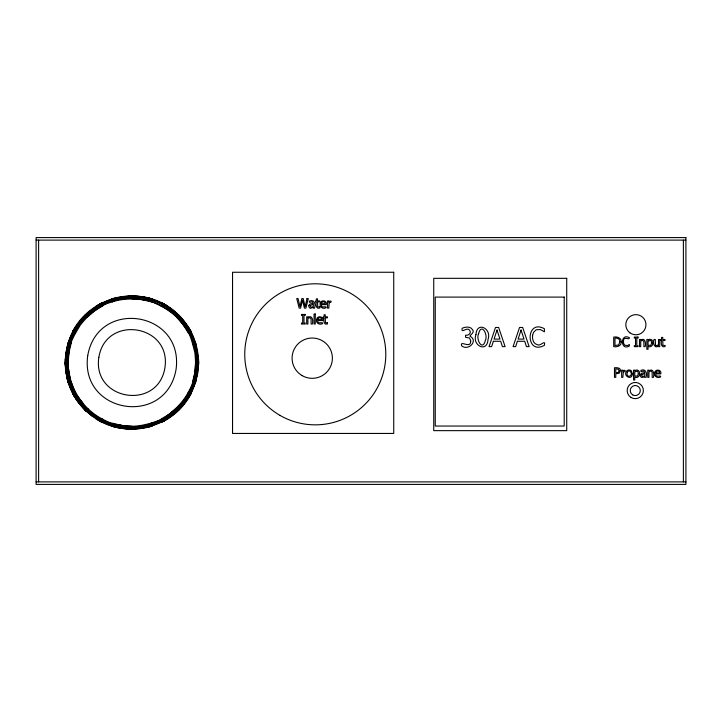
<?xml version="1.0" encoding="UTF-8"?>
<svg xmlns="http://www.w3.org/2000/svg" width="722" height="722" viewBox="0 0 722 722"><rect width="100%" height="100%" fill="white"/><g stroke="black" fill="none" stroke-linecap="round" stroke-linejoin="round"><path stroke-width="1.08" d="M198.036 365.819L198.55 365.873C199.073 352.029 195.418 338.004 187.946 326.317L187.53 326.615M65.224 359.195L65.224 365.873L66.234 365.684M65.151 363.202C65.269 350.242 68.798 337.246 75.828 326.317L76.243 326.615M68.951 352.571C64.475 379.149 78.824 407.307 102.957 419.311C143.723 442.595 197.079 409.085 196.393 362.534C196.519 306.038 126.142 276.887 86.279 316.922C49.701 352.517 70.585 419.807 121.919 425.475C136.503 428.119 150.799 423.805 164.138 418.399C173.767 410.863 183.144 402.614 188.659 391.459C195.572 379.682 196.411 365.919 194.823 352.571C192.323 343.022 190.301 332.463 183.442 325.08C175.004 312.897 161.836 305.839 148.579 300.226C136.44 298.755 123.985 297.951 112.199 301.931C98.986 305.379 88.653 314.521 80.341 325.08C75.35 333.6 69.321 342.49 68.951 352.571L71.288 342.842M135.167 296.39L135.222 295.876L131.891 295.794L128.552 295.876L128.606 296.39M128.606 428.678L128.552 429.193L131.891 429.274L135.222 429.193L135.167 428.678M192.485 382.227L194.823 372.507M195.364 383.156L197.81 372.976L198.631 362.534L195.608 362.534L194.191 379.23L196.258 379.781L195.364 383.156L191.357 392.84L187.946 398.752L187.53 398.454M68.409 341.912C63.283 360.81 64.854 382.137 75.828 398.752L76.243 398.454M75.115 333.609L76.027 330.288L74.176 329.214L72.417 332.237C88.86 297.599 136.539 285.47 168.109 306.471L167.802 306.895M188.659 391.459L187.747 394.79L189.597 395.855L191.357 392.84C174.923 427.478 127.225 439.59 95.665 418.598M101.658 421.458L101.45 421.928L99.094 420.664M162.152 303.511L165.834 305.072M76.92 397.678L77.407 396.225L75.828 398.752M73.752 329.746L72.489 332.093L73.454 332.445M189.354 396.486L191.285 392.976L190.816 392.768M179.083 315.343L176.944 317.481L187.747 330.288L189.597 329.214L191.357 332.237C184.85 319.819 174.598 309.576 162.188 303.069C209.849 327.544 209.849 397.524 162.188 422L168.109 418.598L167.802 418.182M95.665 306.471L101.45 303.141L101.658 303.61M94.438 310.983L102.957 305.758M160.816 419.311L169.345 414.085M112.199 301.931L115.195 300.226L114.636 298.168C92.082 304.621 73.969 322.725 67.516 345.287L69.583 345.838L68.166 362.534L65.142 362.534L65.603 370.377L68.409 383.156L65.964 372.976L65.476 366.713M151.575 423.137L148.579 424.843L149.138 426.901L165.212 420.249L164.138 418.399L176.944 407.596L179.083 409.726M164.679 420.664L162.152 421.558M97.939 305.072L101.585 303.069L98.571 304.819L99.636 306.67L86.83 317.481L84.691 315.343M190.816 332.31L191.285 332.093L190.021 329.746M73.454 392.633L72.489 392.976L74.42 396.486M84.763 409.654L101.585 422C84.546 413.21 71.586 396.721 66.993 378.12L67.516 379.781L69.583 379.23L69.926 377.407L67.381 362.534L68.608 370.025M111.26 299.061C124.644 294.883 139.129 294.883 152.513 299.061M152.513 426.007C139.129 430.186 124.644 430.186 111.26 426.007M198.036 359.249L198.55 359.195L198.631 363.202M36.1 240.11L685.9 240.11M131.224 295.794L132.55 295.794M36.1 481.89L685.9 481.89M141.855 299.603L151.575 301.931M112.199 423.137L121.919 425.475M160.816 305.758L164.138 306.67L165.212 304.819L149.138 298.168L148.579 300.226L131.891 298.818L131.891 295.794M102.957 419.311L99.636 418.399L98.571 420.249L114.636 426.901L115.195 424.843L131.891 426.26L131.891 429.274M88.635 409.329L86.279 408.147L84.691 409.726L86.586 411.549A66.74 66.74 0 0 1 72.417 392.84L77.895 401.766L84.691 409.726L92.66 416.531M78.906 397.939L76.027 394.79L69.583 379.23L72.101 384.591M83.436 403.914L76.027 394.79L74.176 395.855L67.516 379.781M80.747 400.484L81.974 402.19M183.442 325.08L188.659 333.609M192.485 342.842L194.191 345.838L196.258 345.287L195.364 341.912M65.142 362.534L65.305 364.619M683.382 240.11L683.382 481.89M38.618 240.11L38.618 481.89M475.951 334.647C471.809 345.459 487.251 353.338 488.018 339.448C492.133 328.663 476.71 320.767 475.951 334.647M478.614 333.69C475.654 339.439 482.576 351.722 485.337 340.477C488.334 334.665 481.339 322.328 478.614 333.69M639.584 373.581C639.945 376.144 637.138 378.644 634.764 377.001L634.764 380.007L633.555 380.007L633.555 370.169L634.764 370.169L634.764 370.928C636.75 368.671 640.116 370.819 639.584 373.581M652.868 342.878C653.229 345.45 650.423 347.95 648.049 346.298L648.049 349.304L646.84 349.304L646.84 339.475L648.049 339.475L648.049 340.224C650.035 337.968 653.401 340.116 652.868 342.878M532.619 335.306C532.06 338.898 533.215 343.753 537.276 344.656C540.435 346.813 545.868 338.636 544.397 345.324C525.354 355.928 525.426 318.258 544.397 328.745L544.397 331.813L540.444 329.548L536.139 329.792L533.504 332.382L532.619 335.306M623.474 341.001L623.655 343.573L624.738 345.188L627.418 345.594L629.367 344.493L629.367 346.009C620.108 351.406 620.135 332.382 629.367 337.715C630.107 340.694 623.158 335.55 623.474 341.001M632.31 373.77C632.4 380.954 622.256 376.009 626.777 370.973A2.861 2.861 0 0 1 628.42 370.034L629.801 370.034A2.834 2.834 0 0 1 631.434 370.964L632.31 373.77M316.606 319.638C315.631 323.194 319.81 325.387 322.626 323.591C323.303 321.001 317.111 325.099 317.779 320.559L322.761 320.559C323.979 316.101 316.832 315.234 316.606 319.638M320.207 303.736C319.232 307.292 323.42 309.485 326.227 307.689C326.904 305.099 320.712 309.197 321.38 304.657L326.362 304.657C327.58 300.199 320.433 299.332 320.207 303.736M654.655 372.976C653.681 376.523 657.868 378.725 660.675 376.92C661.37 374.339 655.143 378.436 655.829 373.888L660.811 373.888C662.029 369.429 654.881 368.563 654.655 372.976M470.69 340.757C471.132 349.638 459.535 339.484 461.656 345.838C467.91 351.1 478.226 341.533 470.681 336.56C467.576 335.992 475.744 332.932 472.495 329.638C470.419 326.118 465.365 326.795 462.179 328.248C460.726 334.196 466.701 326.867 469.318 329.882C472.107 332.3 468.65 336.136 465.564 335.17L465.564 337.309L469.544 337.995L470.69 340.757M87.732 355.54C79.664 413.769 165.726 427.406 176.042 369.529C184.11 311.299 98.048 297.663 87.732 355.54M98.851 357.3C92.19 400.593 157.883 410.998 164.923 367.769C171.583 324.476 105.89 314.079 98.851 357.3M619.936 341.858L618.601 344.926L614.982 345.567L614.982 338.176C617.337 337.725 620.225 339.096 619.936 341.858M620.532 370.666L619.151 373.229L615.758 373.788L615.758 377.362L614.485 377.362L614.485 367.778C616.66 367.543 620.577 367.543 620.532 370.666M627.265 372.552C625.342 378.463 633.943 376.586 630.55 371.695A1.625 1.625 0 0 0 629.548 371.063L628.663 371.063A1.634 1.634 0 0 0 627.653 371.695L627.265 372.552M621.254 341.876C621.498 345.973 617.003 347.309 613.709 346.659L613.709 337.075C616.994 336.38 621.579 337.815 621.254 341.876M638.329 373.707L637.526 376.027L634.764 376.018L634.764 371.938L637.075 371.171A1.291 1.291 0 0 1 637.941 371.803L638.329 373.707M651.614 343.013L650.811 345.324L648.049 345.315L648.049 341.244L650.36 340.468A1.291 1.291 0 0 1 651.226 341.1L651.614 343.013M308.899 305.352L308.826 306.038A2.455 2.455 0 0 0 309.197 307.355L309.458 307.689A2.175 2.175 0 0 0 310.568 308.285L313.339 307.355L313.339 308.123L314.539 308.123C316.037 304.26 314.196 298.908 309.404 301.092L309.404 302.319L312.283 301.877L313.339 303.393L310.135 303.935L308.899 305.352M640.414 374.583L640.333 375.278A2.455 2.455 0 0 0 640.712 376.595L640.965 376.92A2.175 2.175 0 0 0 642.084 377.516L644.845 376.595L644.845 377.362L646.055 377.362C647.544 373.5 645.712 368.148 640.919 370.332L640.919 371.559L643.789 371.117L644.845 372.633L641.641 373.175L640.414 374.583M67.814 345.369C58.41 379.601 80.368 417.641 114.717 426.612C148.958 436.016 186.989 414.058 195.969 379.709C205.373 345.468 183.406 307.428 149.057 298.457C114.816 289.053 76.785 311.011 67.814 345.369M68.274 345.486C58.933 379.483 80.738 417.235 114.843 426.151C148.831 435.483 186.592 413.688 195.5 379.582C204.84 345.594 183.036 307.834 148.931 298.917C114.942 289.585 77.182 311.39 68.274 345.486M68.879 345.648C59.628 379.321 81.225 416.72 115.006 425.547C148.669 434.788 186.068 413.201 194.895 379.42C204.145 345.748 182.549 308.348 148.768 299.522C115.105 290.28 77.705 311.868 68.879 345.648M310.153 305.478L310.415 306.895L311.976 307.148L313.339 306.354L313.339 304.359L310.153 305.478M619.205 370.702L618.312 372.399L615.758 372.705L615.758 368.87L618.519 369.24L619.205 370.702M641.659 374.709L641.93 376.135L643.492 376.388L644.845 375.593L644.845 373.599L641.659 374.709M317.96 318.835L317.779 319.629L321.579 319.629C321.931 317.427 318.646 316.922 317.96 318.835M321.561 302.933L321.38 303.727L325.18 303.727C325.532 301.516 322.247 301.02 321.561 302.933M656.009 372.164L655.829 372.967L659.628 372.967C659.98 370.756 656.695 370.251 656.009 372.164M307.03 298.547L305.117 306.588L303.177 298.547L301.886 298.547L299.973 306.507L298.042 298.547L296.733 298.547L299.188 308.123L300.587 308.123L302.491 300.172L304.44 308.123L305.875 308.123L308.285 298.547L307.03 298.547M493.361 341.271L491.619 346.623L489.047 346.623L495.509 327.463L498.649 327.463L505.102 346.623L502.413 346.623L500.68 341.271L493.361 341.271M517.394 341.271L515.652 346.623L513.08 346.623L519.542 327.463L522.683 327.463L529.136 346.623L526.446 346.623L524.713 341.271L517.394 341.271M497.007 330.062L494.065 339.096L499.967 339.096L497.007 330.062M521.049 330.062L518.098 339.096L524.001 339.096L521.049 330.062M329.232 302.653L328.79 308.123L327.58 308.123L327.58 300.939L328.79 300.939L328.79 302.004C331.199 299.404 332.562 302.753 329.232 302.653M623.303 371.893L622.86 377.362L621.651 377.362L621.651 370.169L622.86 370.169L622.86 371.243C625.261 368.635 626.651 371.992 623.303 371.893M308.429 317.211L307.897 317.635L307.897 316.841L306.688 316.841L306.688 324.025L307.897 324.025L307.897 318.664L308.835 318.032A2.067 2.067 0 0 1 310.171 317.824L311.074 319.016L311.128 324.025L312.337 324.025C313.294 321.606 312.581 314.602 308.429 317.211M641.235 339.845L640.703 340.27L640.703 339.475L639.493 339.475L639.493 346.659L640.703 346.659L640.703 341.289L641.632 340.667A2.067 2.067 0 0 1 642.977 340.459L643.88 341.641L643.925 346.659L645.134 346.659C646.1 344.232 645.387 337.228 641.235 339.845M649.493 370.548L648.961 370.973L648.961 370.169L647.751 370.169L647.751 377.362L648.961 377.362L648.961 371.992L649.899 371.37A2.067 2.067 0 0 1 651.235 371.162L652.137 372.344L652.192 377.362L653.401 377.362C654.358 374.935 653.645 367.931 649.493 370.548M658.509 345.856C654.556 349.475 652.498 342.345 654.069 339.475L655.278 339.475L655.513 345.17A0.93 0.93 0 0 0 656.217 345.676L658.509 344.836L658.509 339.475L659.718 339.475L659.718 346.659L658.509 346.659L658.509 345.856M319.684 306.976L317.698 306.751L317.527 301.94L319.756 301.94L319.756 300.939L317.527 300.939L317.527 298.872L316.317 298.872L316.317 300.939L315.505 300.939L315.505 301.94L316.317 301.94C315.631 304.323 315.956 309.594 319.756 308.059L319.756 306.976M327.418 322.878L325.432 322.653L325.27 317.842L327.49 317.842L327.49 316.841L325.27 316.841L325.27 314.774L324.061 314.774L324.061 316.841L323.239 316.841L323.239 317.842L324.061 317.842C323.375 320.225 323.691 325.496 327.49 323.961L327.418 322.878M664.908 345.504L662.922 345.287L662.751 340.477L664.98 340.477L664.98 339.475L662.751 339.475L662.751 337.409L661.542 337.409L661.542 339.475L660.729 339.475L660.729 340.477L661.542 340.477C660.856 342.86 661.181 348.121 664.98 346.596L664.908 345.504M685.9 237.592L36.1 237.592L36.1 484.408L685.9 484.408L685.9 237.592M393.734 272.257L232.547 272.257L232.547 433.444L393.734 433.444L393.734 272.257M566.725 278.322L433.742 278.322L433.742 430.646L566.725 430.646L566.725 278.322M564.207 297.094L435.249 297.094L435.249 426.043L564.207 426.043L564.207 297.094M315.27 314.016L314.061 314.016L314.061 324.025L315.27 324.025L315.27 314.016M305.216 314.449L301.498 314.449L301.498 315.424L302.717 315.424L302.717 323.05L301.498 323.05L301.498 324.025L305.216 324.025L305.216 323.05L303.989 323.05L303.989 315.424L305.216 315.424L305.216 314.449M638.013 337.075L634.295 337.075L634.295 338.058L635.522 338.058L635.522 345.676L634.295 345.676L634.295 346.659L638.013 346.659L638.013 345.676L636.795 345.676L636.795 338.058L638.013 338.058L638.013 337.075M629.882 332.797A10.072 10.072 0 0 0 645.901 325.866A10.072 10.072 0 0 0 631.894 315.46A10.072 10.072 0 0 0 629.882 332.797M632.752 394.916A5.036 5.036 0 0 0 640.306 390.557A5.036 5.036 0 0 0 632.752 386.189A5.036 5.036 0 0 0 632.752 394.916M630.902 397.38A8.104 8.104 0 0 0 643.365 390.918A8.104 8.104 0 0 0 631.533 383.364A8.104 8.104 0 0 0 630.902 397.38M302.157 375.63A20.153 20.153 0 0 0 332.382 358.175A20.153 20.153 0 0 0 302.157 340.73A20.153 20.153 0 0 0 302.157 375.63M280.01 415.394A70.521 70.521 0 0 0 385.792 354.322A70.521 70.521 0 0 0 280.01 293.249A70.521 70.521 0 0 0 280.01 415.394"/></g></svg>
